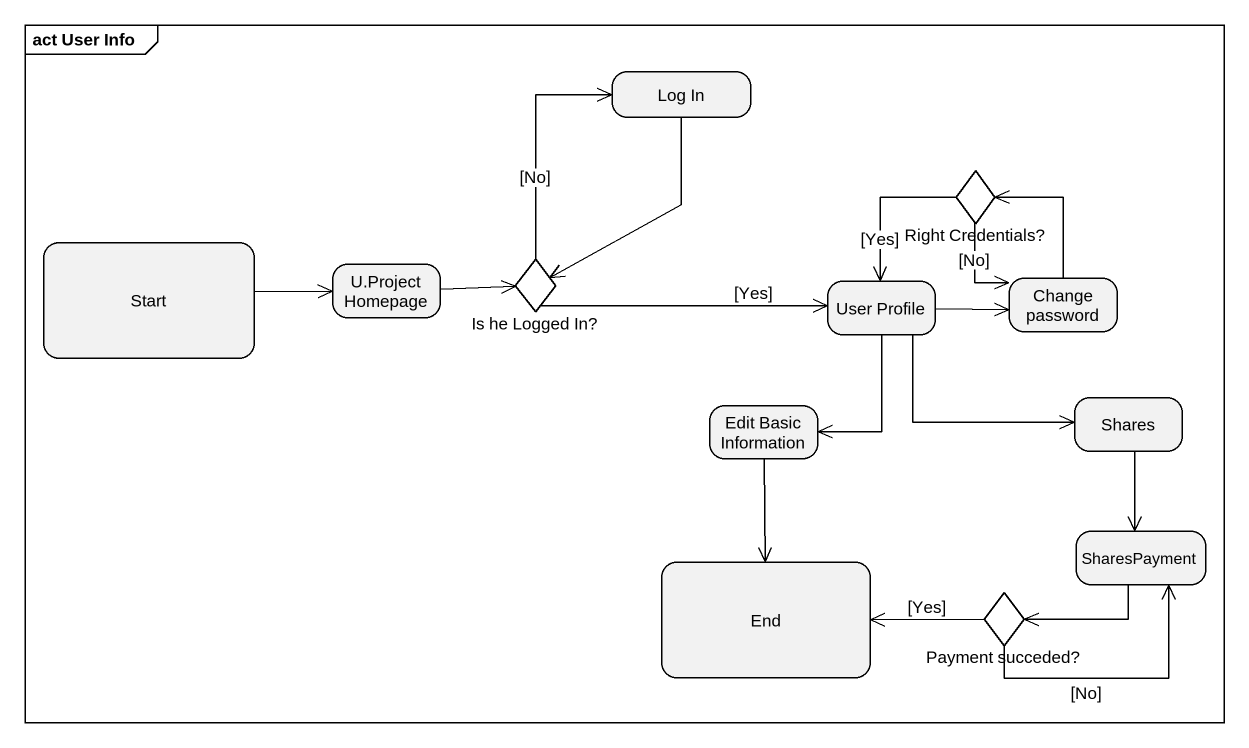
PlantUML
@startuml
mainframe act User Info
hide empty description
state "Log In" as Log_In
state "Right Credentials?" as Right_Credentials <<choice>>
state "Start" as Start_
state "U.Project Homepage" as U_Project_Homepage
state "Is he Logged In?" as Is_he_Logged_In <<choice>>
state "User Profile" as User_Profile
state "Change password" as Change_password
state "Edit Basic Information" as Edit_Basic_Information
state Shares
state "End" as End_
state SharesPayment
state "Payment succeded?" as Payment_succeded <<choice>>
Log_In --> Is_he_Logged_In
Right_Credentials --> User_Profile : [Yes]
Right_Credentials --> Change_password : [No]
Start_ -right-> U_Project_Homepage
U_Project_Homepage -right-> Is_he_Logged_In
Is_he_Logged_In -up-> Log_In : [No]
Is_he_Logged_In -right-> User_Profile : [Yes]
User_Profile -right-> Change_password
User_Profile --> Edit_Basic_Information
User_Profile -right-> Shares
Change_password -up-> Right_Credentials
Edit_Basic_Information --> End_
Shares --> SharesPayment
SharesPayment -left-> Payment_succeded
Payment_succeded -left-> End_ : [Yes]
Payment_succeded -right-> SharesPayment : [No]
@enduml
